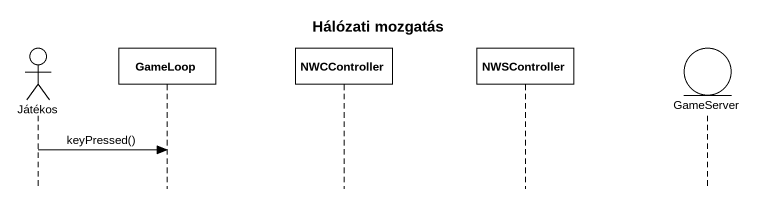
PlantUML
@startuml
title Hálózati mozgatás
hide footbox
actor Játékos
participant GameLoop
participant NWCController
participant NWSController
entity GameServer

Játékos -> GameLoop : keyPressed()
@enduml
